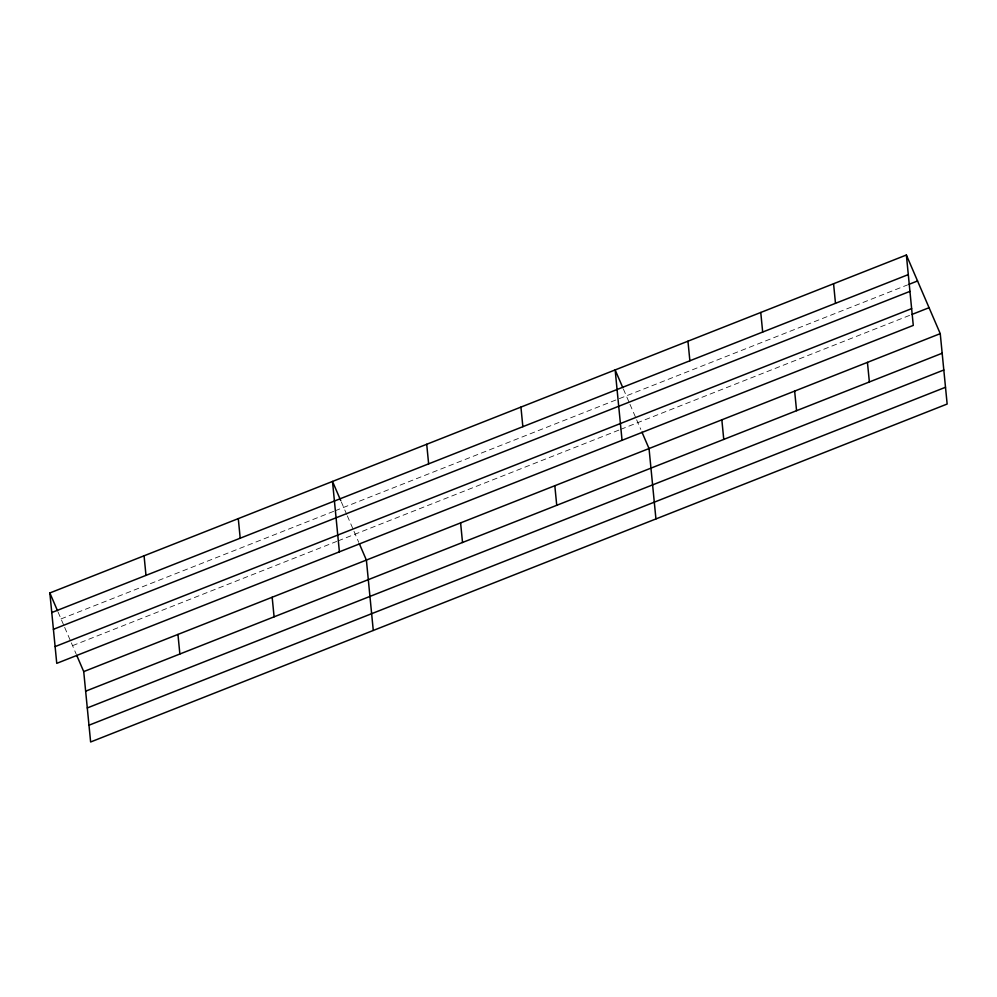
<?xml version="1.0" encoding="UTF-8"?>
<svg xmlns="http://www.w3.org/2000/svg" width="997" height="997" viewBox="0 0 997 997"><rect width="100%" height="100%" fill="white"/><g stroke="black" fill="none" stroke-linecap="round" stroke-linejoin="round"><path stroke-width="0.75" stroke-dasharray="4.99 3.74" d="M61.029 618.913L333.683 511.336M335.117 510.776L907.557 284.905M72.544 645.657L336.637 541.446M338.07 540.885L619.299 429.931M620.72 429.358L910.51 315.027M623.387 389.042L629.369 402.9M629.967 404.308L636.036 418.379M636.634 419.787L640.797 429.433M341.323 501.927L346.707 514.427M347.317 515.835L353.387 529.906M353.985 531.314L358.733 542.318M58.088 612.083L64.057 625.954M64.668 627.362L70.725 641.432M71.335 642.841L76.084 653.845"/><path stroke-width="1.5" d="M906.373 255.02L913.277 325.396L56.754 663.354L49.85 592.966L906.373 255.02L940.246 333.646L947.15 404.034L90.627 741.98L83.723 671.604L76.669 655.216M51.769 612.557L908.292 274.599M908.99 284.344L917.552 280.967M53.414 629.319L909.937 291.373M55.109 646.592L911.632 308.634M911.943 314.454L929.067 307.699M83.723 671.604L940.246 333.646M85.655 691.183L942.165 353.237M87.287 707.945L943.81 369.999M88.982 725.218L945.505 387.272M622.801 387.671L615.149 369.924L622.053 440.3M641.968 432.162L649.035 448.55L655.939 518.938M340.737 500.569L332.5 481.439L339.404 551.827M359.319 543.689L366.385 560.077L373.277 630.453M49.85 592.966L57.502 610.725M867.44 362.372L869.372 381.963M833.567 283.746L835.486 303.325M794.646 391.098L796.566 410.689M760.761 312.472L762.68 332.051M721.84 419.824L723.76 439.415M687.955 341.198L689.874 360.777M554.818 485.726L556.737 505.317M520.933 407.1L522.852 426.679M460.602 522.902L462.521 542.493M426.716 444.276L428.635 463.854M272.169 597.253L274.088 616.844M238.283 518.614L240.202 538.206M177.952 634.428L179.871 654.02M144.066 555.79L145.986 575.381"/></g></svg>
